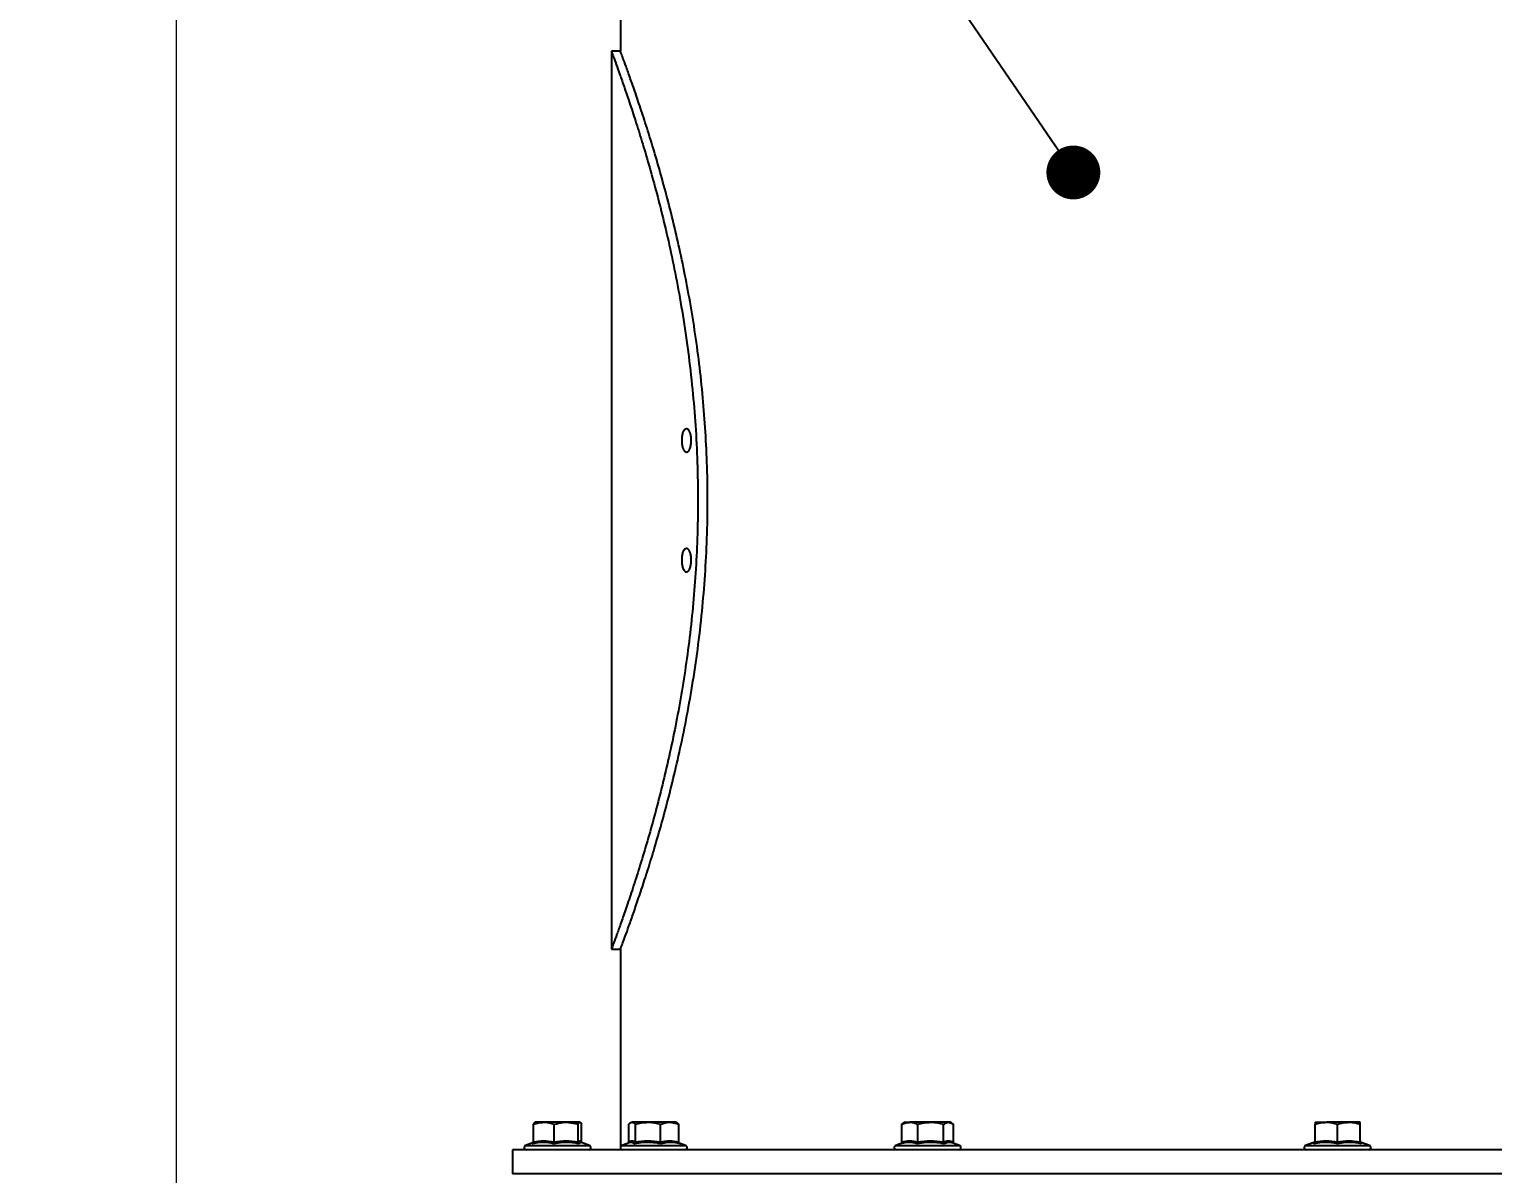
# Model space of a CAD drawing. Header units: millimetres. Extents: x 2 to 418, y 2 to 295.
# Drawn here: x 20.43 to 47.58, y 190.23 to 211.47 of the extents above; entities that cross this region are included whole.
import ezdxf

# ---------------------------------------------------------------- set-up
doc = ezdxf.new("R2010")
doc.units = ezdxf.units.MM
doc.styles.add('SLDTEXTSTYLE0', font='TXT', dxfattribs={"width": 0.75})
doc.dimstyles.new('SLDDIMSTYLE0', dxfattribs={"dimtxt": 2.116667, "dimasz": 1.5, "dimexe": 0, "dimexo": 0.0625, "dimgap": 0.529167, "dimtad": 1, "dimdec": 0, "dimlfac": 18, "dimrnd": 1e-09, "dimzin": 12, "dimdsep": 46, "dimtxsty": 'SLDTEXTSTYLE0', "dimsah": 1, "dimcen": 0.09, "dimadec": 0, "dimazin": 3, "dimtfac": 1, "dimtdec": 0, "dimtofl": 0, "dimtmove": 0, "dimatfit": 3, "dimfxl": 1, "dimfrac": 2, "dimtolj": 1, "dimtzin": 12, "dimarcsym": 0})
doc.dimstyles.new('SLDDIMSTYLE3', dxfattribs={"dimtxt": 0.18, "dimasz": 1, "dimexe": 0, "dimexo": 0.0625, "dimgap": 0, "dimtad": 0, "dimtih": 1, "dimtoh": 1, "dimdec": 0, "dimrnd": 1e-09, "dimzin": 0, "dimdsep": 46, "dimtxsty": 'Standard', "dimblk1": 'DOT', "dimblk2": 'DOT', "dimsah": 1, "dimcen": 0.09, "dimadec": 0, "dimazin": 0, "dimtfac": 1, "dimtdec": 0, "dimtofl": 0, "dimtmove": 0, "dimatfit": 3, "dimldrblk": 'DOT', "dimfxl": 1, "dimfrac": 2, "dimtolj": 1, "dimtzin": 0, "dimarcsym": 0})

# ---------------------------------------------------------------- blocks, each defined once
blk = doc.blocks.new('_D')
at = {"color": 7, "linetype": 'Continuous', "lineweight": 18, "transparency": 16777216}
for p, q in [((44.925, 262.726), (22.16, 262.726)), ((23.16, 117.148), (23.16, 262.726)), ((34.761, 117.148), (22.16, 117.148))]:
    blk.add_line(p, q, dxfattribs=at)
for points in [[(23.16, 262.726), (22.66, 261.226), (23.66, 261.226)], [(23.16, 117.148), (23.66, 118.648), (22.66, 118.648)]]:
    blk.add_solid(points, dxfattribs=at)
at = {"color": 7, "linetype": 'Continuous', "lineweight": 18, "transparency": 16777216, "insert": (20.431, 176.529), "char_height": 2.1167, "attachment_point": 1, "rotation": 90, "style": 'SLDTEXTSTYLE0'}
blk.add_mtext('2620', dxfattribs=at)
blk = doc.blocks.new('_DOT')
at = {"color": 0, "linetype": 'ByBlock', "lineweight": -2}
blk.add_line((-0.5, 0), (-1, 0), dxfattribs=at)
at = {"color": 0, "linetype": 'ByBlock', "const_width": 0.5}
blk.add_lwpolyline([(-0.25, 0, 1), (0.25, 0, 1)], format="xyb", close=True, dxfattribs=at)

msp = doc.modelspace()

# ---------------------------------------------------------------- linework, layer by layer
at = {"color": 7, "linetype": 'Continuous', "lineweight": 25}
for p, q in [((31.3997, 214.7814), (31.3997, 211.0591)), ((31.2331, 211.0591), (31.2331, 194.3925)), ((31.3997, 211.0591), (31.2331, 211.0591)), ((31.2331, 194.3925), (31.3997, 194.3925)), ((31.3997, 194.3925), (31.3997, 190.7231)), ((29.9794, 191.1814), (29.8164, 191.1814)), ((30.3925, 191.1814), (29.9794, 191.1814)), ((30.6462, 191.1814), (30.3925, 191.1814)), ((31.601, 191.1814), (31.5859, 191.1727)), ((31.601, 191.1814), (31.6152, 191.1814)), ((31.9098, 191.1814), (31.6152, 191.1814)), ((32.3123, 191.1814), (31.9098, 191.1814)), ((32.4343, 191.1814), (32.3123, 191.1814)), ((32.4494, 191.1727), (32.4343, 191.1814)), ((36.6831, 191.1814), (36.6488, 191.1615)), ((36.6831, 191.1814), (36.7692, 191.1814)), ((37.1541, 191.1814), (36.7692, 191.1814)), ((37.4847, 191.1814), (37.1541, 191.1814)), ((37.5164, 191.1814), (37.4847, 191.1814)), ((37.5508, 191.1615), (37.5164, 191.1814)), ((44.289, 191.1814), (44.4973, 191.1814)), ((44.914, 191.1814), (44.4973, 191.1814)), ((45.1223, 191.1814), (44.914, 191.1814)), ((29.7886, 190.8163), (29.7886, 191.1441)), ((30.1703, 190.8163), (30.1703, 191.1441)), ((30.6148, 190.8163), (30.6148, 191.1441)), ((30.6776, 190.8163), (30.6776, 191.1441)), ((31.5529, 190.8163), (31.5529, 191.1441)), ((31.6774, 190.8163), (31.6774, 191.1441)), ((32.1422, 190.8163), (32.1422, 191.1441)), ((32.4824, 190.8163), (32.4824, 191.1441)), ((36.6497, 191.1577), (36.6227, 191.1441)), ((36.6227, 190.8163), (36.6227, 191.1441)), ((36.9156, 190.8163), (36.9156, 191.1441)), ((37.3926, 190.8163), (37.3926, 191.1441)), ((37.5768, 190.8163), (37.5768, 191.1441)), ((44.289, 190.8163), (44.289, 191.1441)), ((44.7057, 190.8163), (44.7057, 191.1441)), ((45.1223, 190.8163), (45.1223, 191.1441)), ((29.3997, 190.6702), (29.3997, 190.2258)), ((77.9553, 190.6702), (29.3997, 190.6702)), ((29.7859, 190.8038), (29.641, 190.7511)), ((30.8251, 190.7511), (30.6783, 190.8045)), ((31.3997, 190.7007), (31.3997, 190.6702)), ((31.5625, 190.8009), (31.4256, 190.7511)), ((32.6097, 190.7511), (32.491, 190.7942)), ((36.6053, 190.7866), (36.5077, 190.7511)), ((37.6918, 190.7511), (37.5757, 190.7933)), ((44.2647, 190.8061), (44.1136, 190.7511)), ((45.1447, 190.8008), (45.1446, 190.8016)), ((45.2977, 190.7511), (45.1466, 190.8061)), ((77.9553, 190.2258), (29.3997, 190.2258))]:
    msp.add_line(p, q, dxfattribs=at)
at = {"color": 8, "linetype": 'Continuous', "lineweight": 25}
for p, q in [((29.641, 190.7511), (30.8251, 190.7511)), ((31.4256, 190.7511), (32.6097, 190.7511)), ((36.5077, 190.7511), (37.6918, 190.7511)), ((44.1136, 190.7511), (45.2977, 190.7511))]:
    msp.add_line(p, q, dxfattribs=at)
at = {"color": 7, "linetype": 'Continuous', "lineweight": 25}
for centre, radius, start, end in [((29.6553, 190.7119), 0.0417, 110, 270), ((30.8108, 190.7119), 0.0417, 270, 70), ((31.4399, 190.7119), 0.0417, 110, 270), ((32.5954, 190.7119), 0.0417, 270, 70), ((36.522, 190.7119), 0.0417, 110, 270), ((37.6775, 190.7119), 0.0417, 270, 70), ((44.1279, 190.7119), 0.0417, 110, 270), ((44.2557, 190.8381), 0.0333, 286.19172, 352.05791), ((45.1557, 190.8381), 0.0333, 187.96812, 254.30405), ((45.2834, 190.7119), 0.0417, 270, 70)]:
    msp.add_arc(centre, radius, start, end, dxfattribs=at)
for points, knots in [([(31.2331, 211.0591), (31.235, 211.054), (31.2389, 211.0436), (31.2698, 210.96), (31.3192, 210.8248), (31.3873, 210.6352), (31.4709, 210.3968), (31.5682, 210.1109), (31.6783, 209.7755), (31.7988, 209.3905), (31.9262, 208.9606), (32.0583, 208.4841), (32.1915, 207.9635), (32.3223, 207.3998), (32.4458, 206.8), (32.5595, 206.1612), (32.6589, 205.4877), (32.7382, 204.8003), (32.7949, 204.1128), (32.8297, 203.4241), (32.8414, 202.7221), (32.8296, 202.0331), (32.7966, 201.3701), (32.7454, 200.7307), (32.6756, 200.0994), (32.5894, 199.4821), (32.4896, 198.8886), (32.3785, 198.3167), (32.2582, 197.769), (32.13, 197.2424), (31.9982, 196.7461), (31.8648, 196.2801), (31.7352, 195.8552), (31.6137, 195.4774), (31.5048, 195.153), (31.4101, 194.8805), (31.3324, 194.6631), (31.2756, 194.5076), (31.2398, 194.4105), (31.2353, 194.3985), (31.2331, 194.3925)], [0, 0, 0, 0, 0.0252535, 0.0505073, 0.0765227, 0.102539, 0.1277826, 0.1530271, 0.1789536, 0.2048808, 0.2310835, 0.2572865, 0.2841962, 0.3111055, 0.338226, 0.3653455, 0.3933189, 0.4212908, 0.4472893, 0.4732871, 0.5001382, 0.5269892, 0.5515168, 0.576045, 0.6012613, 0.6264787, 0.6514995, 0.6765211, 0.7021825, 0.7278444, 0.7544871, 0.7811296, 0.808522, 0.8359136, 0.8628977, 0.8898808, 0.917736, 0.9455901, 0.9726807, 1, 1, 1, 1]), ([(31.3997, 194.3925), (31.4017, 194.3976), (31.4056, 194.408), (31.4367, 194.4915), (31.4864, 194.6265), (31.5549, 194.8159), (31.6391, 195.054), (31.7371, 195.3396), (31.8478, 195.6745), (31.9692, 196.059), (32.0975, 196.4885), (32.2306, 196.9646), (32.3648, 197.4847), (32.4967, 198.0482), (32.6213, 198.6478), (32.7361, 199.2866), (32.8365, 199.9602), (32.9166, 200.6477), (32.9739, 201.3353), (33.0091, 202.0239), (33.021, 202.7259), (33.0093, 203.4148), (32.9761, 204.0774), (32.9246, 204.7162), (32.8545, 205.3469), (32.7677, 205.9636), (32.6674, 206.5568), (32.5556, 207.1284), (32.4344, 207.6758), (32.3054, 208.2024), (32.1726, 208.699), (32.0381, 209.1655), (31.9074, 209.5909), (31.7848, 209.9695), (31.6749, 210.2946), (31.5792, 210.5679), (31.5006, 210.7862), (31.4431, 210.9428), (31.4066, 211.0409), (31.402, 211.053), (31.3997, 211.0591)], [0, 0, 0, 0, 0.02523598, 0.05047223, 0.07647005, 0.10246869, 0.12769466, 0.1529215, 0.17882928, 0.20473783, 0.2309346, 0.25713167, 0.28403439, 0.31093671, 0.33806796, 0.36519813, 0.39318343, 0.42116718, 0.44716211, 0.47315624, 0.50000541, 0.52685458, 0.55135301, 0.57585207, 0.60103826, 0.62622546, 0.65122145, 0.67621828, 0.70185302, 0.72748824, 0.75413089, 0.78077341, 0.8081652, 0.83555617, 0.86255076, 0.88954423, 0.91741148, 0.9452776, 0.97252224, 1, 1, 1, 1]), ([(32.6238, 204.0591), (32.6141, 204.0564), (32.5948, 204.0511), (32.5697, 204.0087), (32.5516, 203.9472), (32.5426, 203.8742), (32.5427, 203.8001), (32.551, 203.7318), (32.5664, 203.6742), (32.5883, 203.6323), (32.615, 203.6115), (32.6441, 203.6167), (32.6716, 203.6496), (32.6933, 203.7064), (32.7058, 203.7774), (32.7085, 203.852), (32.7023, 203.9222), (32.6882, 203.9833), (32.6674, 204.0302), (32.6447, 204.0555), (32.6297, 204.0581), (32.6238, 204.0591)], [0, 0, 0, 0, 0.058105, 0.1162768, 0.172414, 0.2251327, 0.2751264, 0.3241143, 0.3739635, 0.4261516, 0.4814094, 0.5393616, 0.5983318, 0.6558217, 0.7098946, 0.7604723, 0.8092062, 0.8583291, 0.9097162, 0.964365, 1, 1, 1, 1]), ([(32.6238, 201.8369), (32.6141, 201.8342), (32.5948, 201.8288), (32.5697, 201.7865), (32.5516, 201.725), (32.5426, 201.652), (32.5427, 201.5779), (32.551, 201.5096), (32.5664, 201.452), (32.5883, 201.4101), (32.615, 201.3893), (32.6441, 201.3945), (32.6716, 201.4274), (32.6933, 201.4841), (32.7058, 201.5552), (32.7085, 201.6298), (32.7023, 201.7), (32.6882, 201.761), (32.6674, 201.808), (32.6447, 201.8333), (32.6297, 201.8359), (32.6238, 201.8369)], [0, 0, 0, 0, 0.058105, 0.1162768, 0.172414, 0.2251327, 0.2751264, 0.3241143, 0.3739635, 0.4261516, 0.4814094, 0.5393616, 0.5983318, 0.6558217, 0.7098946, 0.7604723, 0.8092062, 0.8583291, 0.9097162, 0.964365, 1, 1, 1, 1]), ([(29.7886, 191.1441), (29.8196, 191.1545), (29.8821, 191.1755), (29.9468, 191.1794), (29.9794, 191.1814)], [0, 0, 0, 0, 0.495458, 1, 1, 1, 1]), ([(29.82, 191.1814), (29.8192, 191.1813), (29.8086, 191.1808), (29.7982, 191.1618), (29.7886, 191.1441)], [0, 0, 0, 0, 0.0702211, 1, 1, 1, 1]), ([(29.9794, 191.1814), (29.9839, 191.1813), (30.0484, 191.1808), (30.1115, 191.1618), (30.1703, 191.1441)], [0, 0, 0, 0, 0.0702211, 1, 1, 1, 1]), ([(30.1703, 191.1441), (30.2255, 191.1591), (30.2988, 191.179), (30.374, 191.1809), (30.3925, 191.1814)], [0, 0, 0, 0, 0.7536937, 1, 1, 1, 1]), ([(30.3925, 191.1814), (30.4505, 191.1769), (30.5258, 191.1711), (30.5982, 191.1492), (30.6148, 191.1441)], [0, 0, 0, 0, 0.7706379, 1, 1, 1, 1]), ([(30.6148, 191.1441), (30.6199, 191.1545), (30.6302, 191.1755), (30.6408, 191.1794), (30.6462, 191.1814)], [0, 0, 0, 0, 0.495458, 1, 1, 1, 1]), ([(30.6462, 191.1814), (30.6469, 191.1813), (30.6575, 191.1808), (30.6679, 191.1618), (30.6776, 191.1441)], [0, 0, 0, 0, 0.0702211, 1, 1, 1, 1]), ([(31.5529, 191.1441), (31.563, 191.1545), (31.5834, 191.1755), (31.6045, 191.1794), (31.6152, 191.1814)], [0, 0, 0, 0, 0.495458, 1, 1, 1, 1]), ([(31.6152, 191.1814), (31.6167, 191.1813), (31.6377, 191.1808), (31.6583, 191.1618), (31.6774, 191.1441)], [0, 0, 0, 0, 0.07022107, 1, 1, 1, 1]), ([(31.6774, 191.1441), (31.7152, 191.1545), (31.7913, 191.1755), (31.8701, 191.1794), (31.9098, 191.1814)], [0, 0, 0, 0, 0.495458, 1, 1, 1, 1]), ([(31.9098, 191.1814), (31.9153, 191.1813), (31.9938, 191.1808), (32.0707, 191.1618), (32.1422, 191.1441)], [0, 0, 0, 0, 0.0702211, 1, 1, 1, 1]), ([(32.1422, 191.1441), (32.1844, 191.1591), (32.2405, 191.179), (32.2981, 191.1809), (32.3123, 191.1814)], [0, 0, 0, 0, 0.7536937, 1, 1, 1, 1]), ([(32.3123, 191.1814), (32.3567, 191.1769), (32.4143, 191.1711), (32.4697, 191.1492), (32.4824, 191.1441)], [0, 0, 0, 0, 0.7706379, 1, 1, 1, 1]), ([(32.4824, 191.1441), (32.4723, 191.1557), (32.4613, 191.1684), (32.45, 191.1718), (32.449, 191.1721)], [0, 0, 0, 0, 0.916236, 1, 1, 1, 1]), ([(36.6227, 191.1441), (36.6465, 191.1545), (36.6945, 191.1755), (36.7442, 191.1794), (36.7692, 191.1814)], [0, 0, 0, 0, 0.495458, 1, 1, 1, 1]), ([(36.7692, 191.1814), (36.7727, 191.1813), (36.8221, 191.1808), (36.8706, 191.1618), (36.9156, 191.1441)], [0, 0, 0, 0, 0.0702211, 1, 1, 1, 1]), ([(36.9156, 191.1441), (36.9544, 191.1545), (37.0325, 191.1755), (37.1134, 191.1794), (37.1541, 191.1814)], [0, 0, 0, 0, 0.495458, 1, 1, 1, 1]), ([(37.1541, 191.1814), (37.1598, 191.1813), (37.2403, 191.1808), (37.3193, 191.1618), (37.3926, 191.1441)], [0, 0, 0, 0, 0.0702211, 1, 1, 1, 1]), ([(37.3926, 191.1441), (37.4155, 191.1591), (37.4459, 191.179), (37.477, 191.1809), (37.4847, 191.1814)], [0, 0, 0, 0, 0.7536937, 1, 1, 1, 1]), ([(37.4847, 191.1814), (37.5087, 191.1769), (37.5399, 191.1711), (37.5699, 191.1492), (37.5768, 191.1441)], [0, 0, 0, 0, 0.7706379, 1, 1, 1, 1]), ([(44.289, 191.1441), (44.3228, 191.1545), (44.3911, 191.1755), (44.4617, 191.1794), (44.4973, 191.1814)], [0, 0, 0, 0, 0.495458, 1, 1, 1, 1]), ([(44.289, 191.1814), (44.289, 191.1809), (44.289, 191.179), (44.289, 191.1591), (44.289, 191.1441)], [0, 0, 0, 0, 0.2463063, 1, 1, 1, 1]), ([(44.4973, 191.1814), (44.5023, 191.1813), (44.5726, 191.1808), (44.6416, 191.1618), (44.7057, 191.1441)], [0, 0, 0, 0, 0.0702211, 1, 1, 1, 1]), ([(44.7057, 191.1441), (44.7395, 191.1545), (44.8078, 191.1755), (44.8784, 191.1794), (44.914, 191.1814)], [0, 0, 0, 0, 0.495458, 1, 1, 1, 1]), ([(44.914, 191.1814), (44.9189, 191.1813), (44.9893, 191.1808), (45.0582, 191.1618), (45.1223, 191.1441)], [0, 0, 0, 0, 0.0702211, 1, 1, 1, 1]), ([(45.1223, 191.1441), (45.1223, 191.1591), (45.1223, 191.179), (45.1223, 191.1809), (45.1223, 191.1814)], [0, 0, 0, 0, 0.7536937, 1, 1, 1, 1]), ([(29.7886, 190.8163), (29.7882, 190.8126), (29.7875, 190.8052), (29.782, 190.7952), (29.7741, 190.7869), (29.7672, 190.783), (29.7636, 190.7816), (29.7635, 190.7816)], [0, 0, 0, 0, 0.23611253, 0.4712563, 0.73223051, 0.99387337, 1, 1, 1, 1]), ([(30.1667, 190.7816), (30.1495, 190.7854), (30.063, 190.8045), (29.9269, 190.814), (29.8099, 190.7908), (29.7635, 190.7816)], [0, 0, 0, 0, 0.1305234, 0.6552334, 1, 1, 1, 1]), ([(29.7886, 190.8163), (29.8512, 190.8271), (29.9784, 190.8492), (30.1057, 190.8274), (30.1703, 190.8163)], [0, 0, 0, 0, 0.4922436, 1, 1, 1, 1]), ([(30.1667, 190.7816), (30.1667, 190.7816), (30.1673, 190.783), (30.1682, 190.7869), (30.1693, 190.7952), (30.1701, 190.8052), (30.1702, 190.8126), (30.1703, 190.8163)], [0, 0, 0, 0, 0.0061266, 0.2677695, 0.5287437, 0.7638875, 1, 1, 1, 1]), ([(30.6363, 190.7816), (30.616, 190.7854), (30.514, 190.8045), (30.3549, 190.814), (30.2202, 190.7908), (30.1667, 190.7816)], [0, 0, 0, 0, 0.1305234, 0.6552334, 1, 1, 1, 1]), ([(30.1703, 190.8163), (30.2432, 190.8271), (30.3913, 190.8492), (30.5395, 190.8274), (30.6148, 190.8163)], [0, 0, 0, 0, 0.4922436, 1, 1, 1, 1]), ([(30.6148, 190.8163), (30.6251, 190.8271), (30.646, 190.8492), (30.6669, 190.8274), (30.6776, 190.8163)], [0, 0, 0, 0, 0.4922436, 1, 1, 1, 1]), ([(30.6363, 190.7816), (30.6362, 190.7816), (30.6331, 190.783), (30.6272, 190.7869), (30.6204, 190.7952), (30.6157, 190.8052), (30.6151, 190.8126), (30.6148, 190.8163)], [0, 0, 0, 0, 0.00612663, 0.26776949, 0.5287437, 0.76388747, 1, 1, 1, 1]), ([(30.6802, 190.8038), (30.6799, 190.8043), (30.6779, 190.8081), (30.6777, 190.8125), (30.6776, 190.8163)], [0, 0, 0, 0, 0.14761532, 1, 1, 1, 1]), ([(31.5529, 190.8163), (31.5525, 190.8126), (31.5516, 190.8054), (31.548, 190.7978), (31.5448, 190.7948), (31.5443, 190.7942)], [0, 0, 0, 0, 0.4532285, 0.9045975, 1, 1, 1, 1]), ([(31.5529, 190.8163), (31.5733, 190.8271), (31.6148, 190.8492), (31.6564, 190.8274), (31.6774, 190.8163)], [0, 0, 0, 0, 0.4922436, 1, 1, 1, 1]), ([(31.5744, 190.804), (31.574, 190.8041), (31.5704, 190.8049), (31.5665, 190.8019), (31.5631, 190.7993)], [0, 0, 0, 0, 0.10303162, 1, 1, 1, 1]), ([(31.6774, 190.8163), (31.6772, 190.8126), (31.6766, 190.8052), (31.6724, 190.7952), (31.6663, 190.7869), (31.6611, 190.783), (31.6584, 190.7816), (31.6583, 190.7816)], [0, 0, 0, 0, 0.23611253, 0.4712563, 0.73223051, 0.99387337, 1, 1, 1, 1]), ([(32.1492, 190.7816), (32.1281, 190.7854), (32.0222, 190.8045), (31.8563, 190.814), (31.7145, 190.7908), (31.6583, 190.7816)], [0, 0, 0, 0, 0.1305234, 0.6552334, 1, 1, 1, 1]), ([(31.6774, 190.8163), (31.7537, 190.8271), (31.9086, 190.8492), (32.0635, 190.8274), (32.1422, 190.8163)], [0, 0, 0, 0, 0.4922436, 1, 1, 1, 1]), ([(32.1422, 190.8163), (32.198, 190.8271), (32.3114, 190.8492), (32.4248, 190.8274), (32.4824, 190.8163)], [0, 0, 0, 0, 0.4922436, 1, 1, 1, 1]), ([(32.1492, 190.7816), (32.1492, 190.7816), (32.1482, 190.783), (32.1462, 190.7869), (32.144, 190.7952), (32.1425, 190.8052), (32.1423, 190.8126), (32.1422, 190.8163)], [0, 0, 0, 0, 0.0061266, 0.2677695, 0.5287437, 0.7638875, 1, 1, 1, 1]), ([(32.5086, 190.7816), (32.4929, 190.7854), (32.4145, 190.8045), (32.2924, 190.814), (32.1898, 190.7908), (32.1492, 190.7816)], [0, 0, 0, 0, 0.1305234, 0.6552334, 1, 1, 1, 1]), ([(32.5086, 190.7816), (32.5085, 190.7816), (32.5047, 190.783), (32.4976, 190.7869), (32.4893, 190.7952), (32.4836, 190.8052), (32.4828, 190.8126), (32.4824, 190.8163)], [0, 0, 0, 0, 0.0061266, 0.2677695, 0.5287437, 0.7638875, 1, 1, 1, 1]), ([(36.6227, 190.8163), (36.6223, 190.8126), (36.6215, 190.8052), (36.6157, 190.7952), (36.6072, 190.7869), (36.5999, 190.783), (36.596, 190.7816), (36.5959, 190.7816)], [0, 0, 0, 0, 0.2361125, 0.4712563, 0.7322305, 0.9938734, 1, 1, 1, 1]), ([(36.9053, 190.7816), (36.8921, 190.7854), (36.8261, 190.8045), (36.7219, 190.814), (36.6317, 190.7908), (36.5959, 190.7816)], [0, 0, 0, 0, 0.1305234, 0.6552334, 1, 1, 1, 1]), ([(36.6227, 190.8163), (36.6708, 190.8271), (36.7684, 190.8492), (36.8661, 190.8274), (36.9156, 190.8163)], [0, 0, 0, 0, 0.4922436, 1, 1, 1, 1]), ([(36.9156, 190.8163), (36.9155, 190.8126), (36.9152, 190.8052), (36.9129, 190.7952), (36.9096, 190.7869), (36.9068, 190.783), (36.9053, 190.7816), (36.9053, 190.7816)], [0, 0, 0, 0, 0.2361125, 0.4712563, 0.7322305, 0.9938734, 1, 1, 1, 1]), ([(37.4091, 190.7816), (37.3874, 190.7854), (37.2783, 190.8045), (37.1077, 190.814), (36.9628, 190.7908), (36.9053, 190.7816)], [0, 0, 0, 0, 0.1305234, 0.6552334, 1, 1, 1, 1]), ([(36.9156, 190.8163), (36.9939, 190.8271), (37.1529, 190.8492), (37.3119, 190.8274), (37.3926, 190.8163)], [0, 0, 0, 0, 0.49224355, 1, 1, 1, 1]), ([(37.3926, 190.8163), (37.4228, 190.8271), (37.4842, 190.8492), (37.5456, 190.8274), (37.5768, 190.8163)], [0, 0, 0, 0, 0.4922436, 1, 1, 1, 1]), ([(37.4091, 190.7816), (37.4091, 190.7816), (37.4067, 190.783), (37.4022, 190.7869), (37.397, 190.7952), (37.3934, 190.8052), (37.3929, 190.8126), (37.3926, 190.8163)], [0, 0, 0, 0, 0.0061266, 0.2677695, 0.5287437, 0.7638875, 1, 1, 1, 1]), ([(37.5942, 190.7866), (37.5937, 190.7868), (37.5896, 190.789), (37.5839, 190.7953), (37.5779, 190.8052), (37.5772, 190.8126), (37.5768, 190.8163)], [0, 0, 0, 0, 0.0485589, 0.387662, 0.6932016, 1, 1, 1, 1]), ([(44.289, 190.8163), (44.2887, 190.8126), (44.288, 190.8052), (44.2828, 190.7952), (44.2754, 190.7869), (44.269, 190.783), (44.2656, 190.7816), (44.2655, 190.7816)], [0, 0, 0, 0, 0.2361125, 0.4712563, 0.7322305, 0.9938734, 1, 1, 1, 1]), ([(44.7057, 190.7816), (44.6868, 190.7854), (44.5922, 190.8045), (44.4436, 190.814), (44.3161, 190.7908), (44.2655, 190.7816)], [0, 0, 0, 0, 0.1305234, 0.6552334, 1, 1, 1, 1]), ([(44.289, 190.8163), (44.3574, 190.8271), (44.4962, 190.8492), (44.6351, 190.8274), (44.7057, 190.8163)], [0, 0, 0, 0, 0.4922436, 1, 1, 1, 1]), ([(44.7057, 190.8163), (44.774, 190.8271), (44.9129, 190.8492), (45.0518, 190.8274), (45.1223, 190.8163)], [0, 0, 0, 0, 0.4922436, 1, 1, 1, 1]), ([(44.7057, 190.8163), (44.7057, 190.8126), (44.7057, 190.8052), (44.7057, 190.7952), (44.7057, 190.7869), (44.7057, 190.783), (44.7057, 190.7816), (44.7057, 190.7816)], [0, 0, 0, 0, 0.2361125, 0.4712563, 0.7322305, 0.9938734, 1, 1, 1, 1]), ([(45.1458, 190.7816), (45.1267, 190.7854), (45.0311, 190.8045), (44.8818, 190.814), (44.7557, 190.7908), (44.7057, 190.7816)], [0, 0, 0, 0, 0.1305234, 0.6552334, 1, 1, 1, 1]), ([(45.1458, 190.7816), (45.1457, 190.7816), (45.1423, 190.783), (45.1359, 190.7869), (45.1285, 190.7952), (45.1234, 190.8052), (45.1227, 190.8126), (45.1223, 190.8163)], [0, 0, 0, 0, 0.00612663, 0.26776949, 0.5287437, 0.76388747, 1, 1, 1, 1])]:
    msp.add_open_spline(points, degree=3, knots=knots, dxfattribs=at)
at = {"color": 8, "linetype": 'Continuous', "lineweight": 25}
for points, knots in [([(29.7635, 190.7816), (29.7666, 190.7857), (29.7757, 190.7978), (29.7844, 190.798), (29.7901, 190.7982)], [0, 0, 0, 0, 0.3379643, 1, 1, 1, 1]), ([(30.676, 190.7982), (30.6698, 190.802), (30.6556, 190.8105), (30.6432, 190.792), (30.6363, 190.7816)], [0, 0, 0, 0, 0.4383038, 1, 1, 1, 1]), ([(31.6583, 190.7816), (31.6528, 190.7855), (31.6258, 190.8049), (31.5972, 190.8044), (31.5744, 190.804)], [0, 0, 0, 0, 0.2018656, 1, 1, 1, 1]), ([(37.5755, 190.7928), (37.5416, 190.8011), (37.4849, 190.815), (37.4309, 190.7912), (37.4091, 190.7816)], [0, 0, 0, 0, 0.5978359, 1, 1, 1, 1]), ([(44.2655, 190.7816), (44.2658, 190.7856), (44.2666, 190.8009), (44.2666, 190.8008), (44.2667, 190.8008)], [0, 0, 0, 0, 0.2610501, 1, 1, 1, 1]), ([(45.1446, 190.8016), (45.1445, 190.8029), (45.1442, 190.8081), (45.1451, 190.7929), (45.1458, 190.7816)], [0, 0, 0, 0, 0.2556522, 1, 1, 1, 1])]:
    msp.add_open_spline(points, degree=3, knots=knots, dxfattribs=at)

# ---------------------------------------------------------------- dimensions: what is measured, and where the dimension line sits
at = {"color": 7, "linetype": 'Continuous', "lineweight": 18}
dim = msp.add_linear_dim(base=(23.1598, 262.7258), p1=(35.7608, 117.148), p2=(45.9247, 262.7258), angle=90, dimstyle='SLDDIMSTYLE0', dxfattribs=at)
dim.commit()
dim.dimension.update_dxf_attribs({"geometry": '_D', "text_midpoint": (23.1598, 179.6569), "dimtype": 160})

# ---------------------------------------------------------------- leaders
at = {"color": 7, "linetype": 'Continuous', "lineweight": 0}
msp.add_leader([(39.8034, 208.8105), (31.6814, 220.7067)], dimstyle='SLDDIMSTYLE3', dxfattribs=at)

doc.saveas('drawing.dxf')
